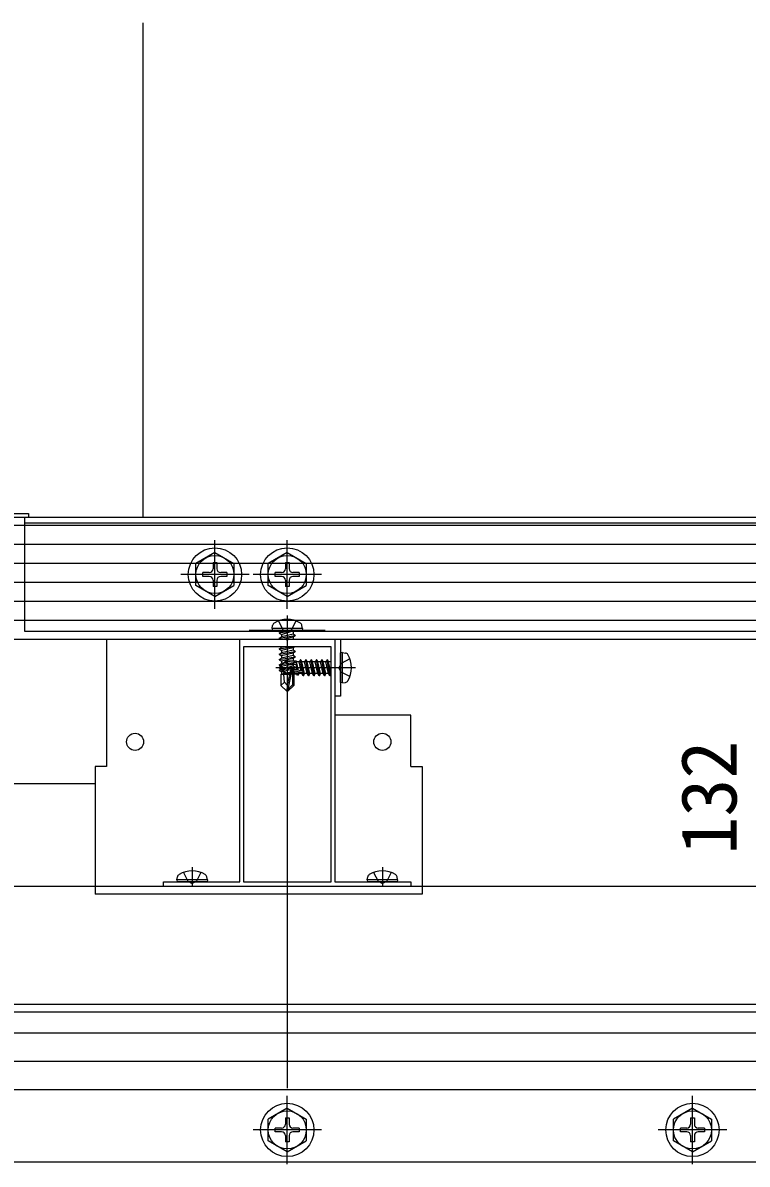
# Model space of a CAD drawing. Units: millimetres, scale not verified. Extents: x -875 to 875, y -1304 to 1296.
# Drawn here: x 181.8 to 372.2, y 197.9 to 497.9 of the extents above; entities that cross this region are included whole.
import ezdxf
from ezdxf.enums import TextEntityAlignment as Align

# ---------------------------------------------------------------- set-up
doc = ezdxf.new("R2010")
doc.units = ezdxf.units.MM
doc.header["$LTSCALE"] = 8
for name, color, linetype in [('0-3_YKK_11', 7, 'Continuous'), ('0-4_YKK_12', 2, 'Continuous'), ('0-5_YKK_13', 4, 'Continuous'), ('0-7_YKK_D', 6, 'Continuous'), ('0-9_YSS_K', 3, 'Continuous')]:
    doc.layers.add(name, color=color, linetype=linetype)
doc.styles.add('ＭＳ ゴシック', font='')
doc.styles.get('ＭＳ ゴシック').set_extended_font_data('MS Gothic')

msp = doc.modelspace()

# ---------------------------------------------------------------- linework, layer by layer
at = {"layer": '0-3_YKK_11'}
for points in [[(283.782, 270.895), (218.782, 270.895), (218.782, 272.095), (225.823, 272.095), (226.007, 271.975), (226.557, 271.975), (226.74, 272.095), (238.782, 272.095), (238.782, 335.895), (250.823, 335.895), (251.007, 335.775), (251.557, 335.775), (251.74, 335.895), (263.782, 335.895), (263.782, 272.095), (275.823, 272.095), (276.007, 271.975), (276.557, 271.975), (276.74, 272.095), (283.782, 272.095)], [(239.782, 333.895), (239.782, 272.095), (262.782, 272.095), (262.782, 333.895)]]:
    msp.add_lwpolyline(points, close=True, dxfattribs=at)
at = {"layer": '0-4_YKK_12'}
for p, q in [((512.782, 367.895), (182.282, 367.895)), ((480.825, 366.395), (182.282, 366.395)), ((507.782, 239.895), (-605.218, 239.895)), ((507.782, 237.869), (-605.218, 237.869)), ((507.782, 232.295), (-605.218, 232.295)), ((507.782, 224.895), (-605.218, 224.895)), ((507.782, 217.395), (-605.218, 217.395)), ((511.282, 198.395), (-608.718, 198.395))]:
    msp.add_line(p, q, dxfattribs=at)
for points in [[(463.782, 337.895), (182.282, 337.895), (182.282, 365.895), (182.282, 367.895)], [(511.282, 270.895), (495.782, 270.895), (-592.718, 270.895), (-608.718, 270.895)]]:
    msp.add_lwpolyline(points, dxfattribs=at)
at = {"layer": '0-5_YKK_13'}
for p, q in [((-593.718, 365.895), (496.282, 365.895)), ((-593.718, 360.895), (496.282, 360.895)), ((232.282, 343.895), (232.282, 361.895)), ((251.282, 343.895), (251.282, 361.895)), ((232.282, 358.645), (227.282, 355.758)), ((232.282, 358.645), (237.282, 355.758)), ((251.282, 358.645), (246.282, 355.758)), ((251.282, 358.645), (256.282, 355.758)), ((-593.718, 355.895), (496.282, 355.895)), ((227.282, 350.032), (227.282, 355.758)), ((231.782, 356.045), (231.782, 354.395)), ((231.782, 356.045), (232.782, 356.045)), ((232.782, 356.045), (232.782, 354.395)), ((237.282, 355.758), (237.282, 350.032)), ((246.282, 350.032), (246.282, 355.758)), ((250.782, 356.045), (250.782, 354.395)), ((250.782, 356.045), (251.782, 356.045)), ((251.782, 356.045), (251.782, 354.395)), ((256.282, 355.758), (256.282, 350.032)), ((241.282, 352.895), (223.282, 352.895)), ((230.782, 353.395), (229.132, 353.395)), ((229.132, 352.395), (229.132, 353.395)), ((230.782, 352.395), (229.132, 352.395)), ((231.782, 351.395), (231.782, 349.745)), ((232.782, 351.395), (232.782, 349.745)), ((235.432, 353.395), (233.782, 353.395)), ((235.432, 352.395), (233.782, 352.395)), ((235.432, 353.395), (235.432, 352.395)), ((260.282, 352.895), (242.282, 352.895)), ((249.782, 353.395), (248.132, 353.395)), ((248.132, 352.395), (248.132, 353.395)), ((249.782, 352.395), (248.132, 352.395)), ((250.782, 351.395), (250.782, 349.745)), ((251.782, 351.395), (251.782, 349.745)), ((254.432, 353.395), (252.782, 353.395)), ((254.432, 352.395), (252.782, 352.395)), ((254.432, 353.395), (254.432, 352.395)), ((-593.718, 350.895), (496.282, 350.895)), ((232.282, 347.145), (227.282, 350.032)), ((232.782, 349.745), (231.782, 349.745)), ((232.282, 347.145), (237.282, 350.032)), ((251.282, 347.145), (246.282, 350.032)), ((251.782, 349.745), (250.782, 349.745)), ((251.282, 347.145), (256.282, 350.032)), ((-593.718, 345.895), (496.282, 345.895)), ((251.281, 342.095), (251.281, 321.195)), ((-593.718, 340.895), (496.282, 340.895)), ((247.281, 338.695), (247.423, 339.498)), ((255.281, 338.695), (255.14, 339.498)), ((261.282, 338.195), (241.282, 338.195)), ((255.281, 338.695), (247.281, 338.695)), ((247.281, 338.695), (247.369, 338.195)), ((255.193, 338.195), (247.369, 338.195)), ((249.181, 337.545), (252.781, 338.145)), ((252.781, 338.045), (249.181, 337.445)), ((249.181, 337.545), (249.731, 337.863)), ((249.181, 337.545), (249.181, 337.445)), ((249.181, 337.545), (249.181, 337.445)), ((249.181, 337.445), (249.731, 337.128)), ((249.181, 336.145), (253.381, 336.845)), ((253.381, 336.745), (249.181, 336.045)), ((249.181, 336.145), (249.731, 336.463)), ((249.181, 336.145), (249.181, 336.045)), ((249.181, 336.045), (249.441, 335.895)), ((252.781, 338.145), (249.731, 337.863)), ((249.731, 337.128), (252.781, 338.045)), ((249.731, 337.995), (249.731, 337.863)), ((252.831, 337.163), (249.731, 336.463)), ((249.731, 337.128), (249.731, 336.463)), ((252.831, 336.428), (250.472, 335.895)), ((252.781, 338.145), (252.781, 338.045)), ((252.831, 337.995), (252.831, 337.163)), ((253.381, 336.845), (252.831, 337.163)), ((253.381, 336.745), (252.831, 336.428)), ((252.831, 336.428), (252.831, 335.895)), ((253.381, 336.845), (253.381, 336.745)), ((255.281, 338.695), (255.193, 338.195)), ((-593.718, 335.895), (496.282, 335.895)), ((203.779, 335.895), (203.779, 302.395)), ((203.779, 335.895), (265.282, 335.895)), ((253.08, 333.895), (249.181, 333.245)), ((249.181, 333.345), (252.48, 333.895)), ((249.181, 333.345), (249.731, 333.663)), ((249.181, 333.345), (249.181, 333.245)), ((249.181, 333.245), (249.731, 332.928)), ((250.76, 333.895), (249.731, 333.663)), ((249.731, 333.895), (249.731, 333.663)), ((252.831, 333.628), (252.831, 332.963)), ((263.782, 335.895), (263.782, 315.895)), ((249.181, 331.945), (253.381, 332.645)), ((253.381, 332.545), (249.181, 331.845)), ((249.181, 331.945), (249.731, 332.263)), ((249.181, 331.945), (249.181, 331.845)), ((249.181, 331.845), (249.731, 331.528)), ((249.181, 330.545), (253.381, 331.245)), ((253.381, 331.145), (249.181, 330.445)), ((249.181, 330.545), (249.731, 330.863)), ((249.181, 330.545), (249.181, 330.445)), ((249.181, 330.445), (249.731, 330.128)), ((249.282, 328.545), (250.832, 330.095)), ((252.831, 332.963), (249.731, 332.263)), ((249.731, 332.928), (249.731, 332.263)), ((252.831, 331.563), (249.731, 330.863)), ((249.731, 331.528), (249.731, 330.863)), ((252.831, 330.163), (249.731, 329.463)), ((249.731, 330.128), (249.731, 329.463)), ((253.682, 330.095), (250.832, 330.095)), ((251.635, 329.138), (250.832, 330.095)), ((253.381, 332.645), (252.831, 332.963)), ((252.831, 332.228), (252.831, 331.563)), ((253.381, 331.245), (252.831, 331.563)), ((252.831, 330.828), (252.831, 330.163)), ((253.381, 329.845), (252.831, 330.163)), ((253.381, 332.645), (253.381, 332.545)), ((253.381, 331.245), (253.381, 331.145)), ((253.682, 330.095), (253.749, 329.945)), ((253.682, 327.819), (253.682, 330.095)), ((254.732, 330.495), (254.414, 329.945)), ((255.231, 327.497), (254.732, 330.495)), ((254.832, 330.495), (254.732, 330.495)), ((254.832, 330.495), (255.336, 327.47)), ((254.832, 330.495), (255.149, 329.945)), ((256.132, 330.495), (255.814, 329.945)), ((256.832, 326.295), (256.132, 330.495)), ((256.232, 330.495), (256.132, 330.495)), ((256.232, 330.495), (256.932, 326.295)), ((256.232, 330.495), (256.549, 329.945)), ((257.532, 330.495), (257.214, 329.945)), ((258.232, 326.295), (257.532, 330.495)), ((257.632, 330.495), (257.532, 330.495)), ((257.632, 330.495), (258.332, 326.295)), ((257.632, 330.495), (257.949, 329.945)), ((258.932, 330.495), (258.614, 329.945)), ((259.632, 326.295), (258.932, 330.495)), ((259.032, 330.495), (258.932, 330.495)), ((259.032, 330.495), (259.732, 326.295)), ((259.032, 330.495), (259.349, 329.945)), ((260.332, 330.495), (260.014, 329.945)), ((261.032, 326.295), (260.332, 330.495)), ((260.432, 330.495), (260.332, 330.495)), ((260.432, 330.495), (261.132, 326.295)), ((260.432, 330.495), (260.749, 329.945)), ((261.732, 330.495), (261.414, 329.945)), ((262.432, 326.295), (261.732, 330.495)), ((261.832, 330.495), (261.732, 330.495)), ((261.832, 330.495), (262.532, 326.295)), ((261.832, 330.495), (262.149, 329.945)), ((265.782, 332.395), (265.282, 332.307)), ((265.282, 324.483), (265.282, 332.307)), ((265.782, 332.395), (266.584, 332.254)), ((265.782, 324.395), (265.782, 332.395)), ((269.182, 328.395), (248.282, 328.395)), ((249.181, 329.145), (253.381, 329.845)), ((253.381, 329.745), (249.181, 329.045)), ((249.181, 329.145), (249.731, 329.463)), ((249.181, 329.145), (249.181, 329.045)), ((249.181, 329.045), (249.731, 328.728)), ((249.181, 327.745), (252.207, 328.25)), ((252.179, 328.145), (249.181, 327.645)), ((249.181, 327.745), (249.731, 328.063)), ((249.181, 327.745), (249.181, 327.645)), ((249.181, 327.645), (249.731, 327.328)), ((249.282, 328.545), (249.282, 328.245)), ((250.903, 328.395), (249.282, 328.545)), ((250.903, 328.395), (249.282, 328.395)), ((249.706, 328.245), (249.282, 328.245)), ((249.282, 328.245), (250.832, 326.695)), ((250.956, 326.995), (249.706, 328.245)), ((255.404, 327.063), (249.706, 328.245)), ((252.831, 328.763), (249.731, 328.063)), ((249.731, 328.728), (249.731, 328.063)), ((252.121, 327.867), (249.731, 327.328)), ((249.731, 327.328), (249.731, 326.663)), ((251.976, 327.17), (249.731, 326.663)), ((255.288, 327.486), (250.903, 328.395)), ((252.191, 328.202), (251.281, 323.817)), ((252.613, 328.318), (251.431, 322.62)), ((252.613, 328.317), (253.381, 328.445)), ((253.381, 328.345), (252.668, 328.226)), ((252.831, 327.363), (252.678, 327.328)), ((252.681, 328.147), (252.681, 323.87)), ((253.281, 327.103), (252.681, 327.004)), ((252.831, 329.428), (252.831, 328.763)), ((253.381, 328.445), (252.831, 328.763)), ((252.831, 328.028), (252.831, 327.363)), ((253.281, 327.103), (252.831, 327.363)), ((253.281, 327.103), (253.281, 326.888)), ((253.381, 329.845), (253.381, 329.745)), ((253.381, 328.445), (253.381, 328.345)), ((253.965, 327.76), (253.682, 329.478)), ((253.698, 327.815), (253.682, 327.899)), ((254.414, 329.945), (253.749, 329.945)), ((254.256, 327.7), (253.749, 329.945)), ((254.954, 327.555), (254.414, 329.945)), ((255.849, 326.845), (255.149, 329.945)), ((255.814, 329.945), (255.149, 329.945)), ((255.432, 326.295), (255.313, 327.008)), ((255.404, 327.063), (255.532, 326.295)), ((257.249, 326.845), (256.549, 329.945)), ((257.214, 329.945), (256.549, 329.945)), ((258.649, 326.845), (257.949, 329.945)), ((258.614, 329.945), (257.949, 329.945)), ((260.049, 326.845), (259.349, 329.945)), ((260.014, 329.945), (259.349, 329.945)), ((261.449, 326.845), (260.749, 329.945)), ((261.414, 329.945), (260.749, 329.945)), ((262.782, 327.144), (262.149, 329.945)), ((262.782, 329.945), (262.149, 329.945)), ((249.581, 326.595), (249.731, 326.663)), ((249.581, 326.595), (249.581, 323.745)), ((251.857, 326.595), (249.581, 326.595)), ((250.538, 324.549), (249.581, 323.745)), ((251.916, 326.878), (250.198, 326.595)), ((250.832, 326.695), (250.956, 326.995)), ((253.801, 326.695), (250.832, 326.695)), ((255.233, 326.995), (250.956, 326.995)), ((251.861, 326.612), (251.777, 326.595)), ((253.281, 326.888), (252.681, 326.771)), ((252.981, 326.595), (252.681, 326.595)), ((253.281, 326.888), (252.981, 326.714)), ((252.981, 326.714), (252.981, 323.745)), ((253.682, 326.695), (253.682, 326.995)), ((253.974, 326.395), (253.801, 326.695)), ((253.974, 326.395), (253.857, 326.995)), ((254.189, 326.395), (253.974, 326.395)), ((254.189, 326.395), (254.091, 326.995)), ((254.189, 326.395), (254.449, 326.845)), ((254.449, 326.845), (254.415, 326.998)), ((255.114, 326.845), (254.449, 326.845)), ((255.532, 326.295), (255.432, 326.295)), ((255.532, 326.295), (255.849, 326.845)), ((256.514, 326.845), (255.849, 326.845)), ((256.932, 326.295), (256.832, 326.295)), ((256.932, 326.295), (257.249, 326.845)), ((257.914, 326.845), (257.249, 326.845)), ((258.332, 326.295), (258.232, 326.295)), ((258.332, 326.295), (258.649, 326.845)), ((259.314, 326.845), (258.649, 326.845)), ((259.732, 326.295), (259.632, 326.295)), ((259.732, 326.295), (260.049, 326.845)), ((260.714, 326.845), (260.049, 326.845)), ((261.132, 326.295), (261.032, 326.295)), ((261.132, 326.295), (261.449, 326.845)), ((262.114, 326.845), (261.449, 326.845)), ((262.532, 326.295), (262.432, 326.295)), ((262.532, 326.295), (262.782, 326.728)), ((265.782, 324.395), (265.282, 324.483)), ((265.782, 324.395), (266.584, 324.537)), ((251.131, 322.195), (249.581, 323.745)), ((251.281, 323.817), (251.131, 322.195)), ((251.131, 322.195), (251.431, 322.195)), ((251.281, 323.817), (251.281, 322.195)), ((252.681, 323.87), (251.431, 322.62)), ((251.431, 322.195), (252.981, 323.745)), ((251.431, 322.62), (251.431, 322.195)), ((252.981, 323.745), (252.681, 323.87)), ((283.779, 315.895), (263.782, 315.895)), ((283.779, 302.395), (283.779, 315.895)), ((203.779, 302.395), (200.779, 302.395)), ((222.282, 272.595), (222.423, 273.398)), ((226.282, 275.995), (226.282, 270.895)), ((230.282, 272.595), (230.14, 273.398)), ((272.282, 272.595), (272.423, 273.398)), ((276.282, 275.995), (276.282, 270.895)), ((280.282, 272.595), (280.14, 273.398)), ((230.282, 272.595), (222.282, 272.595)), ((222.282, 272.595), (222.37, 272.095)), ((230.194, 272.095), (222.37, 272.095)), ((230.282, 272.595), (230.194, 272.095)), ((280.282, 272.595), (272.282, 272.595)), ((272.282, 272.595), (272.37, 272.095)), ((280.194, 272.095), (272.37, 272.095)), ((280.282, 272.595), (280.194, 272.095)), ((286.779, 268.896), (200.779, 268.896)), ((251.282, 197.896), (251.282, 215.896)), ((357.782, 197.896), (357.782, 215.896)), ((251.282, 212.646), (246.282, 209.759)), ((250.782, 210.046), (250.782, 208.396)), ((250.782, 210.046), (251.782, 210.046)), ((251.282, 212.646), (256.282, 209.759)), ((251.782, 210.046), (251.782, 208.396)), ((357.782, 212.646), (352.782, 209.759)), ((357.282, 210.046), (357.282, 208.396)), ((357.282, 210.046), (358.282, 210.046)), ((357.782, 212.646), (362.782, 209.759)), ((358.282, 210.046), (358.282, 208.396)), ((246.282, 204.032), (246.282, 209.759)), ((249.782, 207.396), (248.132, 207.396)), ((248.132, 206.396), (248.132, 207.396)), ((254.432, 207.396), (252.782, 207.396)), ((254.432, 207.396), (254.432, 206.396)), ((256.282, 209.759), (256.282, 204.032)), ((352.782, 204.032), (352.782, 209.759)), ((356.282, 207.396), (354.632, 207.396)), ((354.632, 206.396), (354.632, 207.396)), ((360.932, 207.396), (359.282, 207.396)), ((360.932, 207.396), (360.932, 206.396)), ((362.782, 209.759), (362.782, 204.032)), ((260.282, 206.896), (242.282, 206.896)), ((251.282, 201.146), (246.282, 204.032)), ((249.782, 206.396), (248.132, 206.396)), ((250.782, 205.396), (250.782, 203.746)), ((251.282, 201.146), (256.282, 204.032)), ((251.782, 205.396), (251.782, 203.746)), ((254.432, 206.396), (252.782, 206.396)), ((366.782, 206.896), (348.782, 206.896)), ((357.782, 201.146), (352.782, 204.032)), ((356.282, 206.396), (354.632, 206.396)), ((357.282, 205.396), (357.282, 203.746)), ((357.782, 201.146), (362.782, 204.032)), ((358.282, 205.396), (358.282, 203.746)), ((360.932, 206.396), (359.282, 206.396)), ((251.782, 203.746), (250.782, 203.746)), ((358.282, 203.746), (357.282, 203.746))]:
    msp.add_line(p, q, dxfattribs=at)
msp.add_lwpolyline([(116.282, 368.895), (183.282, 368.895), (183.282, 367.895), (116.282, 367.895)], close=True, dxfattribs=at)
for points in [[(248.981, 340.675), (250.136, 338.358), (251.281, 337.749)], [(253.581, 340.675), (252.426, 338.358), (251.281, 337.749)], [(253.294, 333.895), (252.831, 333.628), (249.731, 332.928)], [(265.282, 335.895), (265.282, 320.895), (263.782, 320.895)], [(253.381, 332.545), (252.831, 332.228), (249.731, 331.528)], [(253.381, 331.145), (252.831, 330.828), (249.731, 330.128)], [(267.761, 330.695), (265.445, 329.54), (264.836, 328.395)], [(253.381, 329.745), (252.831, 329.428), (249.731, 328.728)], [(250.903, 328.395), (251.635, 329.138), (253.682, 329.295)], [(253.381, 328.345), (252.831, 328.028), (252.681, 327.994)], [(256.832, 326.295), (256.514, 326.845), (255.814, 329.945)], [(258.232, 326.295), (257.914, 326.845), (257.214, 329.945)], [(259.632, 326.295), (259.314, 326.845), (258.614, 329.945)], [(261.032, 326.295), (260.714, 326.845), (260.014, 329.945)], [(262.432, 326.295), (262.114, 326.845), (261.414, 329.945)], [(267.761, 326.095), (265.445, 327.25), (264.836, 328.395)], [(251.281, 323.817), (250.538, 324.549), (250.381, 326.595)], [(255.432, 326.295), (255.114, 326.845), (255.08, 326.995)], [(200.779, 302.395), (200.779, 270.895), (200.779, 268.896)], [(283.779, 302.395), (286.779, 302.395), (286.779, 270.895), (286.779, 268.896)], [(223.982, 274.575), (225.137, 272.258), (226.282, 271.649)], [(228.582, 274.575), (227.427, 272.258), (226.282, 271.649)], [(273.982, 274.575), (275.137, 272.258), (276.282, 271.649)], [(278.582, 274.575), (277.427, 272.258), (276.282, 271.649)]]:
    msp.add_lwpolyline(points, dxfattribs=at)
for centre, radius in [((232.282, 352.895), 7), ((232.282, 352.895), 5), ((251.282, 352.895), 7), ((251.282, 352.895), 5), ((211.279, 308.897), 2.25), ((276.279, 308.897), 2.25), ((251.282, 206.896), 7), ((357.782, 206.896), 7), ((251.282, 206.896), 5), ((357.782, 206.896), 5)]:
    msp.add_circle(centre, radius, dxfattribs=at)
for centre, radius, start, end in [((230.782, 354.395), 1, 270, 0), ((233.782, 354.395), 1, 180, 270), ((249.782, 354.395), 1, 270, 0), ((252.782, 354.395), 1, 180, 270), ((230.782, 351.395), 1, 0, 90), ((233.782, 351.395), 1, 90, 180), ((249.782, 351.395), 1, 0, 90), ((252.782, 351.395), 1, 90, 180), ((248.309, 339.341), 0.9, 122.05588, 170), ((251.281, 334.595), 6.5, 57.94412, 122.05588), ((254.253, 339.341), 0.9, 10, 57.94412), ((249.531, 337.995), 0.2, 0, 90), ((253.031, 337.995), 0.2, 90, 180), ((266.428, 331.367), 0.9, 32.05588, 80), ((261.682, 328.395), 6.5, 327.94412, 32.05588), ((252.433, 328.147), 0.248, 0, 167.19096), ((255.233, 327.243), 0.248, 270, 77.19096), ((266.428, 325.423), 0.9, 280, 327.94412), ((223.31, 273.241), 0.9, 122.05588, 170), ((226.282, 268.495), 6.5, 57.94412, 122.05588), ((229.254, 273.241), 0.9, 10, 57.94412), ((273.31, 273.241), 0.9, 122.05588, 170), ((276.282, 268.495), 6.5, 57.94412, 122.05588), ((279.254, 273.241), 0.9, 10, 57.94412), ((249.782, 208.396), 1, 270, 0), ((252.782, 208.396), 1, 180, 270), ((356.282, 208.396), 1, 270, 0), ((359.282, 208.396), 1, 180, 270), ((249.782, 205.396), 1, 0, 90), ((252.782, 205.396), 1, 90, 180), ((356.282, 205.396), 1, 0, 90), ((359.282, 205.396), 1, 90, 180)]:
    msp.add_arc(centre, radius, start, end, dxfattribs=at)
at = {"layer": '0-7_YKK_D'}
msp.add_line((251.282, 323.695), (251.282, 217.895), dxfattribs=at)
at = {"layer": '0-9_YSS_K'}
for p, q in [((213.282, 497.895), (213.282, 367.895)), ((200.779, 297.895), (177.282, 297.895))]:
    msp.add_line(p, q, dxfattribs=at)

# ---------------------------------------------------------------- texts
at = {"layer": '0-7_YKK_D', "style": 'ＭＳ ゴシック'}
msp.add_text('132', height=14.66, rotation=90, dxfattribs=at).set_placement((373.782, 279.281), align=Align.BOTTOM_LEFT)

doc.saveas('drawing.dxf')
